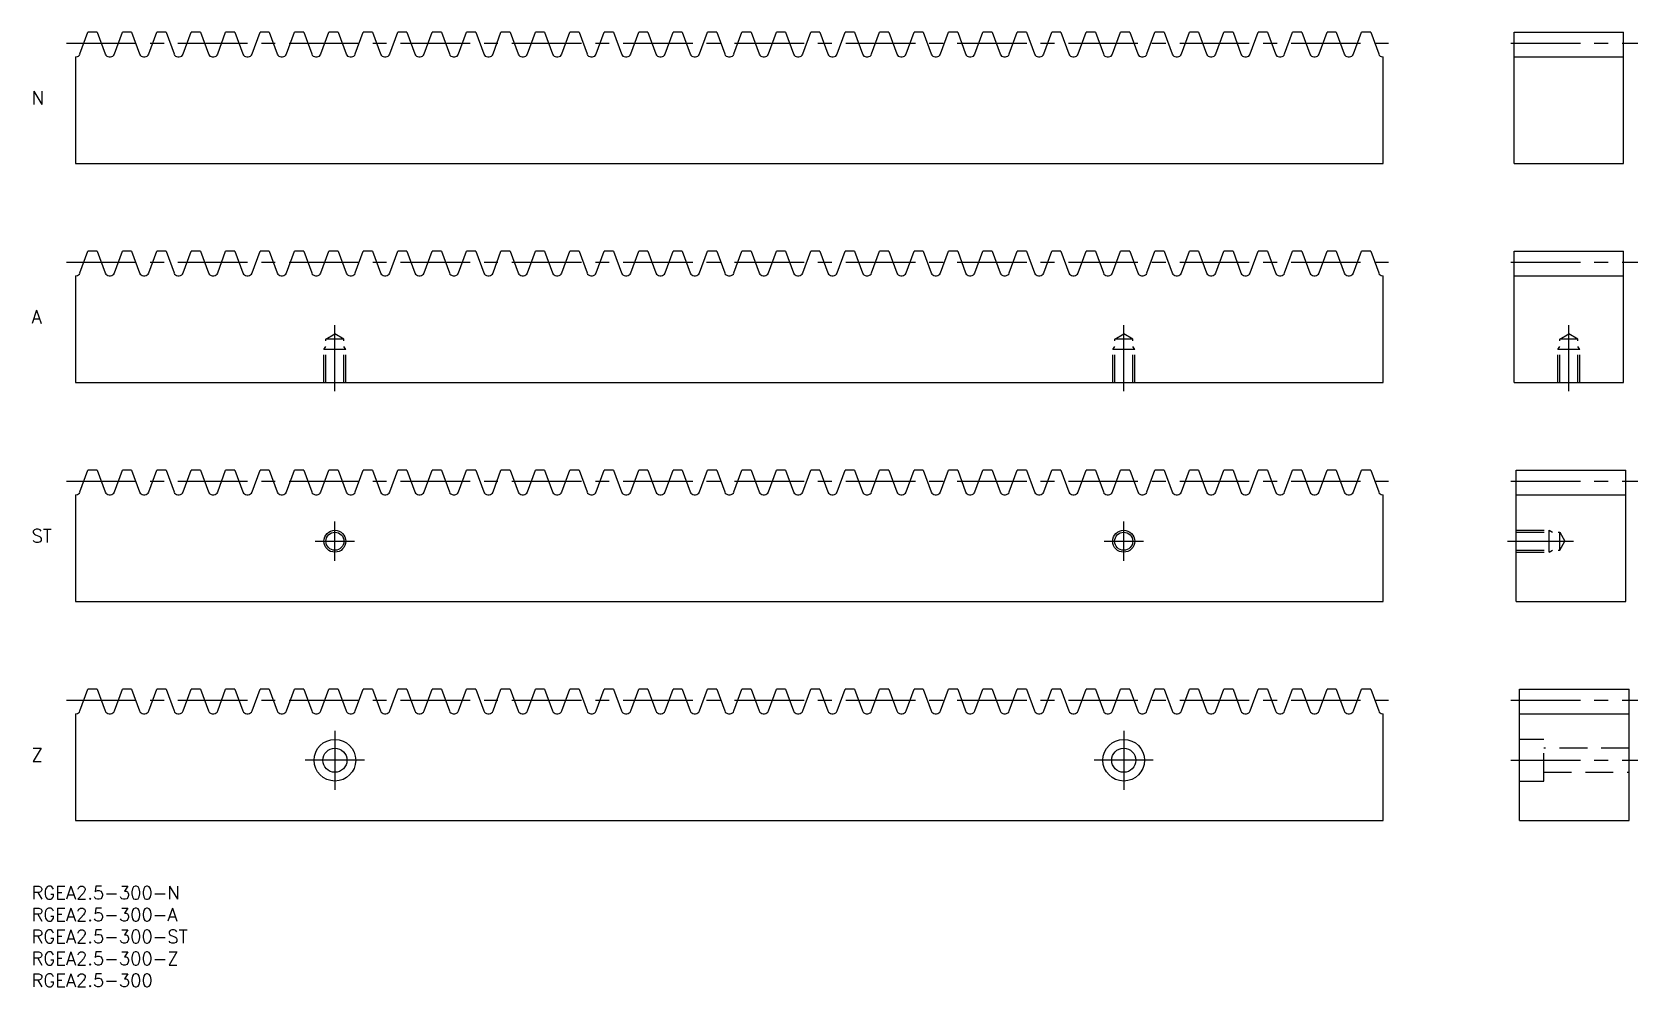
# Model space of a CAD drawing. Extents: x 0 to 367, y -23 to 195.
import ezdxf

# ---------------------------------------------------------------- set-up
doc = ezdxf.new("R2010")
doc.units = 0
doc.header["$LTSCALE"] = 0.5
doc.linetypes.add('CENTER', pattern=[50.8, 31.75, -6.35, 6.35, -6.35])
doc.linetypes.add('DASHED', pattern=[19.05, 12.7, -6.35])
for name, color, linetype in [('MSM_CENTER', 1, 'CENTER'), ('MSM_CONTINUOUS', 7, 'CONTINUOUS'), ('MSM_DASHED', 4, 'DASHED'), ('MSM_NARROW', 5, 'CONTINUOUS'), ('MSM_PART_NUMBER', 7, 'CONTINUOUS')]:
    doc.layers.add(name, color=color, linetype=linetype)
doc.styles.get("Standard").update_dxf_attribs({"font": 'txt.shx', "height": 3, "bigfont": 'bigfont.shx'})

msp = doc.modelspace()

# ---------------------------------------------------------------- linework, layer by layer
at = {"layer": 'MSM_CENTER'}
for p, q in [((8, 192.5), (310.45, 192.5)), ((337.55, 192.5), (366.55, 192.5)), ((8, 142.5), (310.45, 142.5)), ((337.55, 142.5), (366.55, 142.5)), ((69.22, 113), (69.22, 128.09)), ((249.22, 113), (249.22, 128.09)), ((350.8, 113), (350.8, 128.09)), ((8, 92.5), (310.45, 92.5)), ((337.55, 92.5), (366.55, 92.5)), ((69.22, 74.25), (69.22, 83.25)), ((249.22, 74.25), (249.22, 83.25)), ((64.72, 78.75), (73.72, 78.75)), ((244.72, 78.75), (253.72, 78.75)), ((336.8, 78.75), (351.89, 78.75)), ((8, 42.5), (310.45, 42.5)), ((337.55, 42.5), (366.55, 42.5)), ((69.22, 35.5), (69.22, 22)), ((249.22, 35.5), (249.22, 22)), ((75.97, 28.75), (62.47, 28.75)), ((255.97, 28.75), (242.47, 28.75)), ((337.55, 28.75), (366.55, 28.75))]:
    msp.add_line(p, q, dxfattribs=at)
at = {"layer": 'MSM_CONTINUOUS'}
for p, q in [((11.05, 190), (12.87, 195)), ((14.98, 195), (12.87, 195)), ((14.98, 195), (16.8, 190)), ((18.91, 190), (20.73, 195)), ((22.83, 195), (20.73, 195)), ((22.83, 195), (24.65, 190)), ((26.76, 190), (28.58, 195)), ((30.69, 195), (28.58, 195)), ((30.69, 195), (32.51, 190)), ((34.61, 190), (36.43, 195)), ((38.54, 195), (36.43, 195)), ((38.54, 195), (40.36, 190)), ((42.47, 190), (44.29, 195)), ((46.4, 195), (44.29, 195)), ((46.4, 195), (48.22, 190)), ((50.32, 190), (52.14, 195)), ((54.25, 195), (52.14, 195)), ((54.25, 195), (56.07, 190)), ((58.18, 190), (60, 195)), ((62.1, 195), (60, 195)), ((62.1, 195), (63.92, 190)), ((66.03, 190), (67.85, 195)), ((69.96, 195), (67.85, 195)), ((69.96, 195), (71.78, 190)), ((73.88, 190), (75.7, 195)), ((77.81, 195), (75.7, 195)), ((77.81, 195), (79.63, 190)), ((81.74, 190), (83.56, 195)), ((85.67, 195), (83.56, 195)), ((85.67, 195), (87.49, 190)), ((89.59, 190), (91.41, 195)), ((93.52, 195), (91.41, 195)), ((93.52, 195), (95.34, 190)), ((97.45, 190), (99.27, 195)), ((101.37, 195), (99.27, 195)), ((101.37, 195), (103.19, 190)), ((105.3, 190), (107.12, 195)), ((109.23, 195), (107.12, 195)), ((109.23, 195), (111.05, 190)), ((113.15, 190), (114.97, 195)), ((117.08, 195), (114.97, 195)), ((117.08, 195), (118.9, 190)), ((121.01, 190), (122.83, 195)), ((124.94, 195), (122.83, 195)), ((124.94, 195), (126.76, 190)), ((128.86, 190), (130.68, 195)), ((132.79, 195), (130.68, 195)), ((132.79, 195), (134.61, 190)), ((136.72, 190), (138.54, 195)), ((140.64, 195), (138.54, 195)), ((140.64, 195), (142.46, 190)), ((144.57, 190), (146.39, 195)), ((148.5, 195), (146.39, 195)), ((148.5, 195), (150.32, 190)), ((152.42, 190), (154.24, 195)), ((156.35, 195), (154.24, 195)), ((156.35, 195), (158.17, 190)), ((160.28, 190), (162.1, 195)), ((164.21, 195), (162.1, 195)), ((164.21, 195), (166.03, 190)), ((168.13, 190), (169.95, 195)), ((172.06, 195), (169.95, 195)), ((172.06, 195), (173.88, 190)), ((175.99, 190), (177.81, 195)), ((179.91, 195), (177.81, 195)), ((179.91, 195), (181.73, 190)), ((183.84, 190), (185.66, 195)), ((187.77, 195), (185.66, 195)), ((187.77, 195), (189.59, 190)), ((191.69, 190), (193.51, 195)), ((195.62, 195), (193.51, 195)), ((195.62, 195), (197.44, 190)), ((199.55, 190), (201.37, 195)), ((203.48, 195), (201.37, 195)), ((203.48, 195), (205.3, 190)), ((207.4, 190), (209.22, 195)), ((211.33, 195), (209.22, 195)), ((211.33, 195), (213.15, 190)), ((215.26, 190), (217.08, 195)), ((219.18, 195), (217.08, 195)), ((219.18, 195), (221, 190)), ((223.11, 190), (224.93, 195)), ((227.04, 195), (224.93, 195)), ((227.04, 195), (228.86, 190)), ((230.96, 190), (232.78, 195)), ((234.89, 195), (232.78, 195)), ((234.89, 195), (236.71, 190)), ((238.82, 190), (240.64, 195)), ((242.75, 195), (240.64, 195)), ((242.75, 195), (244.57, 190)), ((246.67, 190), (248.49, 195)), ((250.6, 195), (248.49, 195)), ((250.6, 195), (252.42, 190)), ((254.53, 190), (256.35, 195)), ((258.45, 195), (256.35, 195)), ((258.45, 195), (260.27, 190)), ((262.38, 190), (264.2, 195)), ((266.31, 195), (264.2, 195)), ((266.31, 195), (268.13, 190)), ((270.23, 190), (272.05, 195)), ((274.16, 195), (272.05, 195)), ((274.16, 195), (275.98, 190)), ((278.09, 190), (279.91, 195)), ((282.02, 195), (279.91, 195)), ((282.02, 195), (283.84, 190)), ((285.94, 190), (287.76, 195)), ((289.87, 195), (287.76, 195)), ((289.87, 195), (291.69, 190)), ((293.8, 190), (295.62, 195)), ((297.72, 195), (295.62, 195)), ((297.72, 195), (299.54, 190)), ((301.65, 190), (303.47, 195)), ((305.58, 195), (303.47, 195)), ((305.58, 195), (307.4, 190)), ((338.3, 195), (363.3, 195)), ((338.3, 165), (338.3, 195)), ((363.3, 165), (363.3, 195)), ((10, 189.38), (10.16, 189.38)), ((10, 189.38), (10, 165)), ((17.69, 189.38), (18.01, 189.38)), ((25.55, 189.38), (25.87, 189.38)), ((33.4, 189.38), (33.72, 189.38)), ((41.25, 189.38), (41.58, 189.38)), ((49.11, 189.38), (49.43, 189.38)), ((56.96, 189.38), (57.28, 189.38)), ((64.82, 189.38), (65.14, 189.38)), ((72.67, 189.38), (72.99, 189.38)), ((80.52, 189.38), (80.85, 189.38)), ((88.38, 189.38), (88.7, 189.38)), ((96.23, 189.38), (96.55, 189.38)), ((104.09, 189.38), (104.41, 189.38)), ((111.94, 189.38), (112.26, 189.38)), ((119.79, 189.38), (120.12, 189.38)), ((127.65, 189.38), (127.97, 189.38)), ((135.5, 189.38), (135.82, 189.38)), ((143.36, 189.38), (143.68, 189.38)), ((151.21, 189.38), (151.53, 189.38)), ((159.06, 189.38), (159.39, 189.38)), ((166.92, 189.38), (167.24, 189.38)), ((174.77, 189.38), (175.09, 189.38)), ((182.63, 189.38), (182.95, 189.38)), ((190.48, 189.38), (190.8, 189.38)), ((198.33, 189.38), (198.66, 189.38)), ((206.19, 189.38), (206.51, 189.38)), ((214.04, 189.38), (214.36, 189.38)), ((221.9, 189.38), (222.22, 189.38)), ((229.75, 189.38), (230.07, 189.38)), ((237.6, 189.38), (237.93, 189.38)), ((245.46, 189.38), (245.78, 189.38)), ((253.31, 189.38), (253.63, 189.38)), ((261.17, 189.38), (261.49, 189.38)), ((269.02, 189.38), (269.34, 189.38)), ((276.87, 189.38), (277.2, 189.38)), ((284.73, 189.38), (285.05, 189.38)), ((292.58, 189.38), (292.9, 189.38)), ((300.44, 189.38), (300.76, 189.38)), ((308.29, 189.38), (308.45, 189.38)), ((308.45, 165), (308.45, 189.38)), ((338.3, 189.38), (363.3, 189.38)), ((10, 165), (308.45, 165)), ((338.3, 165), (363.3, 165)), ((11.05, 140), (12.87, 145)), ((14.98, 145), (12.87, 145)), ((14.98, 145), (16.8, 140)), ((18.91, 140), (20.73, 145)), ((22.83, 145), (20.73, 145)), ((22.83, 145), (24.65, 140)), ((26.76, 140), (28.58, 145)), ((30.69, 145), (28.58, 145)), ((30.69, 145), (32.51, 140)), ((34.61, 140), (36.43, 145)), ((38.54, 145), (36.43, 145)), ((38.54, 145), (40.36, 140)), ((42.47, 140), (44.29, 145)), ((46.4, 145), (44.29, 145)), ((46.4, 145), (48.22, 140)), ((50.32, 140), (52.14, 145)), ((54.25, 145), (52.14, 145)), ((54.25, 145), (56.07, 140)), ((58.18, 140), (60, 145)), ((62.1, 145), (60, 145)), ((62.1, 145), (63.92, 140)), ((66.03, 140), (67.85, 145)), ((69.96, 145), (67.85, 145)), ((69.96, 145), (71.78, 140)), ((73.88, 140), (75.7, 145)), ((77.81, 145), (75.7, 145)), ((77.81, 145), (79.63, 140)), ((81.74, 140), (83.56, 145)), ((85.67, 145), (83.56, 145)), ((85.67, 145), (87.49, 140)), ((89.59, 140), (91.41, 145)), ((93.52, 145), (91.41, 145)), ((93.52, 145), (95.34, 140)), ((97.45, 140), (99.27, 145)), ((101.37, 145), (99.27, 145)), ((101.37, 145), (103.19, 140)), ((105.3, 140), (107.12, 145)), ((109.23, 145), (107.12, 145)), ((109.23, 145), (111.05, 140)), ((113.15, 140), (114.97, 145)), ((117.08, 145), (114.97, 145)), ((117.08, 145), (118.9, 140)), ((121.01, 140), (122.83, 145)), ((124.94, 145), (122.83, 145)), ((124.94, 145), (126.76, 140)), ((128.86, 140), (130.68, 145)), ((132.79, 145), (130.68, 145)), ((132.79, 145), (134.61, 140)), ((136.72, 140), (138.54, 145)), ((140.64, 145), (138.54, 145)), ((140.64, 145), (142.46, 140)), ((144.57, 140), (146.39, 145)), ((148.5, 145), (146.39, 145)), ((148.5, 145), (150.32, 140)), ((152.42, 140), (154.24, 145)), ((156.35, 145), (154.24, 145)), ((156.35, 145), (158.17, 140)), ((160.28, 140), (162.1, 145)), ((164.21, 145), (162.1, 145)), ((164.21, 145), (166.03, 140)), ((168.13, 140), (169.95, 145)), ((172.06, 145), (169.95, 145)), ((172.06, 145), (173.88, 140)), ((175.99, 140), (177.81, 145)), ((179.91, 145), (177.81, 145)), ((179.91, 145), (181.73, 140)), ((183.84, 140), (185.66, 145)), ((187.77, 145), (185.66, 145)), ((187.77, 145), (189.59, 140)), ((191.69, 140), (193.51, 145)), ((195.62, 145), (193.51, 145)), ((195.62, 145), (197.44, 140)), ((199.55, 140), (201.37, 145)), ((203.48, 145), (201.37, 145)), ((203.48, 145), (205.3, 140)), ((207.4, 140), (209.22, 145)), ((211.33, 145), (209.22, 145)), ((211.33, 145), (213.15, 140)), ((215.26, 140), (217.08, 145)), ((219.18, 145), (217.08, 145)), ((219.18, 145), (221, 140)), ((223.11, 140), (224.93, 145)), ((227.04, 145), (224.93, 145)), ((227.04, 145), (228.86, 140)), ((230.96, 140), (232.78, 145)), ((234.89, 145), (232.78, 145)), ((234.89, 145), (236.71, 140)), ((238.82, 140), (240.64, 145)), ((242.75, 145), (240.64, 145)), ((242.75, 145), (244.57, 140)), ((246.67, 140), (248.49, 145)), ((250.6, 145), (248.49, 145)), ((250.6, 145), (252.42, 140)), ((254.53, 140), (256.35, 145)), ((258.45, 145), (256.35, 145)), ((258.45, 145), (260.27, 140)), ((262.38, 140), (264.2, 145)), ((266.31, 145), (264.2, 145)), ((266.31, 145), (268.13, 140)), ((270.23, 140), (272.05, 145)), ((274.16, 145), (272.05, 145)), ((274.16, 145), (275.98, 140)), ((278.09, 140), (279.91, 145)), ((282.02, 145), (279.91, 145)), ((282.02, 145), (283.84, 140)), ((285.94, 140), (287.76, 145)), ((289.87, 145), (287.76, 145)), ((289.87, 145), (291.69, 140)), ((293.8, 140), (295.62, 145)), ((297.72, 145), (295.62, 145)), ((297.72, 145), (299.54, 140)), ((301.65, 140), (303.47, 145)), ((305.58, 145), (303.47, 145)), ((305.58, 145), (307.4, 140)), ((338.3, 145), (363.3, 145)), ((338.3, 115), (338.3, 145)), ((363.3, 115), (363.3, 145)), ((10, 139.38), (10.16, 139.38)), ((10, 139.38), (10, 115)), ((17.69, 139.38), (18.01, 139.38)), ((25.55, 139.38), (25.87, 139.38)), ((33.4, 139.38), (33.72, 139.38)), ((41.25, 139.38), (41.58, 139.38)), ((49.11, 139.38), (49.43, 139.38)), ((56.96, 139.38), (57.28, 139.38)), ((64.82, 139.38), (65.14, 139.38)), ((72.67, 139.38), (72.99, 139.38)), ((80.52, 139.38), (80.85, 139.38)), ((88.38, 139.38), (88.7, 139.38)), ((96.23, 139.38), (96.55, 139.38)), ((104.09, 139.38), (104.41, 139.38)), ((111.94, 139.38), (112.26, 139.38)), ((119.79, 139.38), (120.12, 139.38)), ((127.65, 139.38), (127.97, 139.38)), ((135.5, 139.38), (135.82, 139.38)), ((143.36, 139.38), (143.68, 139.38)), ((151.21, 139.38), (151.53, 139.38)), ((159.06, 139.38), (159.39, 139.38)), ((166.92, 139.38), (167.24, 139.38)), ((174.77, 139.38), (175.09, 139.38)), ((182.63, 139.38), (182.95, 139.38)), ((190.48, 139.38), (190.8, 139.38)), ((198.33, 139.38), (198.66, 139.38)), ((206.19, 139.38), (206.51, 139.38)), ((214.04, 139.38), (214.36, 139.38)), ((221.9, 139.38), (222.22, 139.38)), ((229.75, 139.38), (230.07, 139.38)), ((237.6, 139.38), (237.93, 139.38)), ((245.46, 139.38), (245.78, 139.38)), ((253.31, 139.38), (253.63, 139.38)), ((261.17, 139.38), (261.49, 139.38)), ((269.02, 139.38), (269.34, 139.38)), ((276.87, 139.38), (277.2, 139.38)), ((284.73, 139.38), (285.05, 139.38)), ((292.58, 139.38), (292.9, 139.38)), ((300.44, 139.38), (300.76, 139.38)), ((308.29, 139.38), (308.45, 139.38)), ((308.45, 115), (308.45, 139.38)), ((338.3, 139.38), (363.3, 139.38)), ((10, 115), (308.45, 115)), ((338.3, 115), (363.3, 115)), ((11.05, 90), (12.87, 95)), ((14.98, 95), (12.87, 95)), ((14.98, 95), (16.8, 90)), ((18.91, 90), (20.73, 95)), ((22.83, 95), (20.73, 95)), ((22.83, 95), (24.65, 90)), ((26.76, 90), (28.58, 95)), ((30.69, 95), (28.58, 95)), ((30.69, 95), (32.51, 90)), ((34.61, 90), (36.43, 95)), ((38.54, 95), (36.43, 95)), ((38.54, 95), (40.36, 90)), ((42.47, 90), (44.29, 95)), ((46.4, 95), (44.29, 95)), ((46.4, 95), (48.22, 90)), ((50.32, 90), (52.14, 95)), ((54.25, 95), (52.14, 95)), ((54.25, 95), (56.07, 90)), ((58.18, 90), (60, 95)), ((62.1, 95), (60, 95)), ((62.1, 95), (63.92, 90)), ((66.03, 90), (67.85, 95)), ((69.96, 95), (67.85, 95)), ((69.96, 95), (71.78, 90)), ((73.88, 90), (75.7, 95)), ((77.81, 95), (75.7, 95)), ((77.81, 95), (79.63, 90)), ((81.74, 90), (83.56, 95)), ((85.67, 95), (83.56, 95)), ((85.67, 95), (87.49, 90)), ((89.59, 90), (91.41, 95)), ((93.52, 95), (91.41, 95)), ((93.52, 95), (95.34, 90)), ((97.45, 90), (99.27, 95)), ((101.37, 95), (99.27, 95)), ((101.37, 95), (103.19, 90)), ((105.3, 90), (107.12, 95)), ((109.23, 95), (107.12, 95)), ((109.23, 95), (111.05, 90)), ((113.15, 90), (114.97, 95)), ((117.08, 95), (114.97, 95)), ((117.08, 95), (118.9, 90)), ((121.01, 90), (122.83, 95)), ((124.94, 95), (122.83, 95)), ((124.94, 95), (126.76, 90)), ((128.86, 90), (130.68, 95)), ((132.79, 95), (130.68, 95)), ((132.79, 95), (134.61, 90)), ((136.72, 90), (138.54, 95)), ((140.64, 95), (138.54, 95)), ((140.64, 95), (142.46, 90)), ((144.57, 90), (146.39, 95)), ((148.5, 95), (146.39, 95)), ((148.5, 95), (150.32, 90)), ((152.42, 90), (154.24, 95)), ((156.35, 95), (154.24, 95)), ((156.35, 95), (158.17, 90)), ((160.28, 90), (162.1, 95)), ((164.21, 95), (162.1, 95)), ((164.21, 95), (166.03, 90)), ((168.13, 90), (169.95, 95)), ((172.06, 95), (169.95, 95)), ((172.06, 95), (173.88, 90)), ((175.99, 90), (177.81, 95)), ((179.91, 95), (177.81, 95)), ((179.91, 95), (181.73, 90)), ((183.84, 90), (185.66, 95)), ((187.77, 95), (185.66, 95)), ((187.77, 95), (189.59, 90)), ((191.69, 90), (193.51, 95)), ((195.62, 95), (193.51, 95)), ((195.62, 95), (197.44, 90)), ((199.55, 90), (201.37, 95)), ((203.48, 95), (201.37, 95)), ((203.48, 95), (205.3, 90)), ((207.4, 90), (209.22, 95)), ((211.33, 95), (209.22, 95)), ((211.33, 95), (213.15, 90)), ((215.26, 90), (217.08, 95)), ((219.18, 95), (217.08, 95)), ((219.18, 95), (221, 90)), ((223.11, 90), (224.93, 95)), ((227.04, 95), (224.93, 95)), ((227.04, 95), (228.86, 90)), ((230.96, 90), (232.78, 95)), ((234.89, 95), (232.78, 95)), ((234.89, 95), (236.71, 90)), ((238.82, 90), (240.64, 95)), ((242.75, 95), (240.64, 95)), ((242.75, 95), (244.57, 90)), ((246.67, 90), (248.49, 95)), ((250.6, 95), (248.49, 95)), ((250.6, 95), (252.42, 90)), ((254.53, 90), (256.35, 95)), ((258.45, 95), (256.35, 95)), ((258.45, 95), (260.27, 90)), ((262.38, 90), (264.2, 95)), ((266.31, 95), (264.2, 95)), ((266.31, 95), (268.13, 90)), ((270.23, 90), (272.05, 95)), ((274.16, 95), (272.05, 95)), ((274.16, 95), (275.98, 90)), ((278.09, 90), (279.91, 95)), ((282.02, 95), (279.91, 95)), ((282.02, 95), (283.84, 90)), ((285.94, 90), (287.76, 95)), ((289.87, 95), (287.76, 95)), ((289.87, 95), (291.69, 90)), ((293.8, 90), (295.62, 95)), ((297.72, 95), (295.62, 95)), ((297.72, 95), (299.54, 90)), ((301.65, 90), (303.47, 95)), ((305.58, 95), (303.47, 95)), ((305.58, 95), (307.4, 90)), ((338.8, 95), (363.8, 95)), ((338.8, 65), (338.8, 95)), ((363.8, 65), (363.8, 95)), ((10, 89.38), (10.16, 89.38)), ((10, 89.38), (10, 65)), ((17.69, 89.38), (18.01, 89.38)), ((25.55, 89.38), (25.87, 89.38)), ((33.4, 89.38), (33.72, 89.38)), ((41.25, 89.38), (41.58, 89.38)), ((49.11, 89.38), (49.43, 89.38)), ((56.96, 89.38), (57.28, 89.38)), ((64.82, 89.38), (65.14, 89.38)), ((72.67, 89.38), (72.99, 89.38)), ((80.52, 89.38), (80.85, 89.38)), ((88.38, 89.38), (88.7, 89.38)), ((96.23, 89.38), (96.55, 89.38)), ((104.09, 89.38), (104.41, 89.38)), ((111.94, 89.38), (112.26, 89.38)), ((119.79, 89.38), (120.12, 89.38)), ((127.65, 89.38), (127.97, 89.38)), ((135.5, 89.38), (135.82, 89.38)), ((143.36, 89.38), (143.68, 89.38)), ((151.21, 89.38), (151.53, 89.38)), ((159.06, 89.38), (159.39, 89.38)), ((166.92, 89.38), (167.24, 89.38)), ((174.77, 89.38), (175.09, 89.38)), ((182.63, 89.38), (182.95, 89.38)), ((190.48, 89.38), (190.8, 89.38)), ((198.33, 89.38), (198.66, 89.38)), ((206.19, 89.38), (206.51, 89.38)), ((214.04, 89.38), (214.36, 89.38)), ((221.9, 89.38), (222.22, 89.38)), ((229.75, 89.38), (230.07, 89.38)), ((237.6, 89.38), (237.93, 89.38)), ((245.46, 89.38), (245.78, 89.38)), ((253.31, 89.38), (253.63, 89.38)), ((261.17, 89.38), (261.49, 89.38)), ((269.02, 89.38), (269.34, 89.38)), ((276.87, 89.38), (277.2, 89.38)), ((284.73, 89.38), (285.05, 89.38)), ((292.58, 89.38), (292.9, 89.38)), ((300.44, 89.38), (300.76, 89.38)), ((308.29, 89.38), (308.45, 89.38)), ((308.45, 65), (308.45, 89.38)), ((338.8, 89.38), (363.8, 89.38)), ((10, 65), (308.45, 65)), ((338.8, 65), (363.8, 65)), ((11.05, 40), (12.87, 45)), ((14.98, 45), (12.87, 45)), ((14.98, 45), (16.8, 40)), ((18.91, 40), (20.73, 45)), ((22.83, 45), (20.73, 45)), ((22.83, 45), (24.65, 40)), ((26.76, 40), (28.58, 45)), ((30.69, 45), (28.58, 45)), ((30.69, 45), (32.51, 40)), ((34.61, 40), (36.43, 45)), ((38.54, 45), (36.43, 45)), ((38.54, 45), (40.36, 40)), ((42.47, 40), (44.29, 45)), ((46.4, 45), (44.29, 45)), ((46.4, 45), (48.22, 40)), ((50.32, 40), (52.14, 45)), ((54.25, 45), (52.14, 45)), ((54.25, 45), (56.07, 40)), ((58.18, 40), (60, 45)), ((62.1, 45), (60, 45)), ((62.1, 45), (63.92, 40)), ((66.03, 40), (67.85, 45)), ((69.96, 45), (67.85, 45)), ((69.96, 45), (71.78, 40)), ((73.88, 40), (75.7, 45)), ((77.81, 45), (75.7, 45)), ((77.81, 45), (79.63, 40)), ((81.74, 40), (83.56, 45)), ((85.67, 45), (83.56, 45)), ((85.67, 45), (87.49, 40)), ((89.59, 40), (91.41, 45)), ((93.52, 45), (91.41, 45)), ((93.52, 45), (95.34, 40)), ((97.45, 40), (99.27, 45)), ((101.37, 45), (99.27, 45)), ((101.37, 45), (103.19, 40)), ((105.3, 40), (107.12, 45)), ((109.23, 45), (107.12, 45)), ((109.23, 45), (111.05, 40)), ((113.15, 40), (114.97, 45)), ((117.08, 45), (114.97, 45)), ((117.08, 45), (118.9, 40)), ((121.01, 40), (122.83, 45)), ((124.94, 45), (122.83, 45)), ((124.94, 45), (126.76, 40)), ((128.86, 40), (130.68, 45)), ((132.79, 45), (130.68, 45)), ((132.79, 45), (134.61, 40)), ((136.72, 40), (138.54, 45)), ((140.64, 45), (138.54, 45)), ((140.64, 45), (142.46, 40)), ((144.57, 40), (146.39, 45)), ((148.5, 45), (146.39, 45)), ((148.5, 45), (150.32, 40)), ((152.42, 40), (154.24, 45)), ((156.35, 45), (154.24, 45)), ((156.35, 45), (158.17, 40)), ((160.28, 40), (162.1, 45)), ((164.21, 45), (162.1, 45)), ((164.21, 45), (166.03, 40)), ((168.13, 40), (169.95, 45)), ((172.06, 45), (169.95, 45)), ((172.06, 45), (173.88, 40)), ((175.99, 40), (177.81, 45)), ((179.91, 45), (177.81, 45)), ((179.91, 45), (181.73, 40)), ((183.84, 40), (185.66, 45)), ((187.77, 45), (185.66, 45)), ((187.77, 45), (189.59, 40)), ((191.69, 40), (193.51, 45)), ((195.62, 45), (193.51, 45)), ((195.62, 45), (197.44, 40)), ((199.55, 40), (201.37, 45)), ((203.48, 45), (201.37, 45)), ((203.48, 45), (205.3, 40)), ((207.4, 40), (209.22, 45)), ((211.33, 45), (209.22, 45)), ((211.33, 45), (213.15, 40)), ((215.26, 40), (217.08, 45)), ((219.18, 45), (217.08, 45)), ((219.18, 45), (221, 40)), ((223.11, 40), (224.93, 45)), ((227.04, 45), (224.93, 45)), ((227.04, 45), (228.86, 40)), ((230.96, 40), (232.78, 45)), ((234.89, 45), (232.78, 45)), ((234.89, 45), (236.71, 40)), ((238.82, 40), (240.64, 45)), ((242.75, 45), (240.64, 45)), ((242.75, 45), (244.57, 40)), ((246.67, 40), (248.49, 45)), ((250.6, 45), (248.49, 45)), ((250.6, 45), (252.42, 40)), ((254.53, 40), (256.35, 45)), ((258.45, 45), (256.35, 45)), ((258.45, 45), (260.27, 40)), ((262.38, 40), (264.2, 45)), ((266.31, 45), (264.2, 45)), ((266.31, 45), (268.13, 40)), ((270.23, 40), (272.05, 45)), ((274.16, 45), (272.05, 45)), ((274.16, 45), (275.98, 40)), ((278.09, 40), (279.91, 45)), ((282.02, 45), (279.91, 45)), ((282.02, 45), (283.84, 40)), ((285.94, 40), (287.76, 45)), ((289.87, 45), (287.76, 45)), ((289.87, 45), (291.69, 40)), ((293.8, 40), (295.62, 45)), ((297.72, 45), (295.62, 45)), ((297.72, 45), (299.54, 40)), ((301.65, 40), (303.47, 45)), ((305.58, 45), (303.47, 45)), ((305.58, 45), (307.4, 40)), ((339.55, 45), (364.55, 45)), ((339.55, 15), (339.55, 45)), ((364.55, 15), (364.55, 45)), ((10, 39.38), (10.16, 39.38)), ((10, 39.38), (10, 15)), ((17.69, 39.38), (18.01, 39.38)), ((25.55, 39.38), (25.87, 39.38)), ((33.4, 39.38), (33.72, 39.38)), ((41.25, 39.38), (41.58, 39.38)), ((49.11, 39.38), (49.43, 39.38)), ((56.96, 39.38), (57.28, 39.38)), ((64.82, 39.38), (65.14, 39.38)), ((72.67, 39.38), (72.99, 39.38)), ((80.52, 39.38), (80.85, 39.38)), ((88.38, 39.38), (88.7, 39.38)), ((96.23, 39.38), (96.55, 39.38)), ((104.09, 39.38), (104.41, 39.38)), ((111.94, 39.38), (112.26, 39.38)), ((119.79, 39.38), (120.12, 39.38)), ((127.65, 39.38), (127.97, 39.38)), ((135.5, 39.38), (135.82, 39.38)), ((143.36, 39.38), (143.68, 39.38)), ((151.21, 39.38), (151.53, 39.38)), ((159.06, 39.38), (159.39, 39.38)), ((166.92, 39.38), (167.24, 39.38)), ((174.77, 39.38), (175.09, 39.38)), ((182.63, 39.38), (182.95, 39.38)), ((190.48, 39.38), (190.8, 39.38)), ((198.33, 39.38), (198.66, 39.38)), ((206.19, 39.38), (206.51, 39.38)), ((214.04, 39.38), (214.36, 39.38)), ((221.9, 39.38), (222.22, 39.38)), ((229.75, 39.38), (230.07, 39.38)), ((237.6, 39.38), (237.93, 39.38)), ((245.46, 39.38), (245.78, 39.38)), ((253.31, 39.38), (253.63, 39.38)), ((261.17, 39.38), (261.49, 39.38)), ((269.02, 39.38), (269.34, 39.38)), ((276.87, 39.38), (277.2, 39.38)), ((284.73, 39.38), (285.05, 39.38)), ((292.58, 39.38), (292.9, 39.38)), ((300.44, 39.38), (300.76, 39.38)), ((308.29, 39.38), (308.45, 39.38)), ((308.45, 15), (308.45, 39.38)), ((339.55, 39.38), (364.55, 39.38)), ((10, 15), (308.45, 15)), ((339.55, 15), (364.55, 15))]:
    msp.add_line(p, q, dxfattribs=at)
for centre, radius in [((69.22, 78.75), 2.07), ((249.22, 78.75), 2.07), ((69.22, 28.75), 4.75), ((249.22, 28.75), 4.75), ((69.22, 28.75), 2.75), ((249.22, 28.75), 2.75)]:
    msp.add_circle(centre, radius, dxfattribs=at)
for centre, start, end in [((10.16, 190.32), 270, 340), ((17.69, 190.32), 200, 270), ((18.01, 190.32), 270, 340), ((25.55, 190.32), 200, 270), ((25.87, 190.32), 270, 340), ((33.4, 190.32), 200, 270), ((33.72, 190.32), 270, 340), ((41.25, 190.32), 200, 270), ((41.58, 190.32), 270, 340), ((49.11, 190.32), 200, 270), ((49.43, 190.32), 270, 340), ((56.96, 190.32), 200, 270), ((57.28, 190.32), 270, 340), ((64.82, 190.32), 200, 270), ((65.14, 190.32), 270, 340), ((72.67, 190.32), 200, 270), ((72.99, 190.32), 270, 340), ((80.52, 190.32), 200, 270), ((80.85, 190.32), 270, 340), ((88.38, 190.32), 200, 270), ((88.7, 190.32), 270, 340), ((96.23, 190.32), 200, 270), ((96.55, 190.32), 270, 340), ((104.09, 190.32), 200, 270), ((104.41, 190.32), 270, 340), ((111.94, 190.32), 200, 270), ((112.26, 190.32), 270, 340), ((119.79, 190.32), 200, 270), ((120.12, 190.32), 270, 340), ((127.65, 190.32), 200, 270), ((127.97, 190.32), 270, 340), ((135.5, 190.32), 200, 270), ((135.82, 190.32), 270, 340), ((143.36, 190.32), 200, 270), ((143.68, 190.32), 270, 340), ((151.21, 190.32), 200, 270), ((151.53, 190.32), 270, 340), ((159.06, 190.32), 200, 270), ((159.39, 190.32), 270, 340), ((166.92, 190.32), 200, 270), ((167.24, 190.32), 270, 340), ((174.77, 190.32), 200, 270), ((175.09, 190.32), 270, 340), ((182.63, 190.32), 200, 270), ((182.95, 190.32), 270, 340), ((190.48, 190.32), 200, 270), ((190.8, 190.32), 270, 340), ((198.33, 190.32), 200, 270), ((198.66, 190.32), 270, 340), ((206.19, 190.32), 200, 270), ((206.51, 190.32), 270, 340), ((214.04, 190.32), 200, 270), ((214.36, 190.32), 270, 340), ((221.9, 190.32), 200, 270), ((222.22, 190.32), 270, 340), ((229.75, 190.32), 200, 270), ((230.07, 190.32), 270, 340), ((237.6, 190.32), 200, 270), ((237.93, 190.32), 270, 340), ((245.46, 190.32), 200, 270), ((245.78, 190.32), 270, 340), ((253.31, 190.32), 200, 270), ((253.63, 190.32), 270, 340), ((261.17, 190.32), 200, 270), ((261.49, 190.32), 270, 340), ((269.02, 190.32), 200, 270), ((269.34, 190.32), 270, 340), ((276.87, 190.32), 200, 270), ((277.2, 190.32), 270, 340), ((284.73, 190.32), 200, 270), ((285.05, 190.32), 270, 340), ((292.58, 190.32), 200, 270), ((292.9, 190.32), 270, 340), ((300.44, 190.32), 200, 270), ((300.76, 190.32), 270, 340), ((308.29, 190.32), 200, 270), ((10.16, 140.32), 270, 340), ((17.69, 140.32), 200, 270), ((18.01, 140.32), 270, 340), ((25.55, 140.32), 200, 270), ((25.87, 140.32), 270, 340), ((33.4, 140.32), 200, 270), ((33.72, 140.32), 270, 340), ((41.25, 140.32), 200, 270), ((41.58, 140.32), 270, 340), ((49.11, 140.32), 200, 270), ((49.43, 140.32), 270, 340), ((56.96, 140.32), 200, 270), ((57.28, 140.32), 270, 340), ((64.82, 140.32), 200, 270), ((65.14, 140.32), 270, 340), ((72.67, 140.32), 200, 270), ((72.99, 140.32), 270, 340), ((80.52, 140.32), 200, 270), ((80.85, 140.32), 270, 340), ((88.38, 140.32), 200, 270), ((88.7, 140.32), 270, 340), ((96.23, 140.32), 200, 270), ((96.55, 140.32), 270, 340), ((104.09, 140.32), 200, 270), ((104.41, 140.32), 270, 340), ((111.94, 140.32), 200, 270), ((112.26, 140.32), 270, 340), ((119.79, 140.32), 200, 270), ((120.12, 140.32), 270, 340), ((127.65, 140.32), 200, 270), ((127.97, 140.32), 270, 340), ((135.5, 140.32), 200, 270), ((135.82, 140.32), 270, 340), ((143.36, 140.32), 200, 270), ((143.68, 140.32), 270, 340), ((151.21, 140.32), 200, 270), ((151.53, 140.32), 270, 340), ((159.06, 140.32), 200, 270), ((159.39, 140.32), 270, 340), ((166.92, 140.32), 200, 270), ((167.24, 140.32), 270, 340), ((174.77, 140.32), 200, 270), ((175.09, 140.32), 270, 340), ((182.63, 140.32), 200, 270), ((182.95, 140.32), 270, 340), ((190.48, 140.32), 200, 270), ((190.8, 140.32), 270, 340), ((198.33, 140.32), 200, 270), ((198.66, 140.32), 270, 340), ((206.19, 140.32), 200, 270), ((206.51, 140.32), 270, 340), ((214.04, 140.32), 200, 270), ((214.36, 140.32), 270, 340), ((221.9, 140.32), 200, 270), ((222.22, 140.32), 270, 340), ((229.75, 140.32), 200, 270), ((230.07, 140.32), 270, 340), ((237.6, 140.32), 200, 270), ((237.93, 140.32), 270, 340), ((245.46, 140.32), 200, 270), ((245.78, 140.32), 270, 340), ((253.31, 140.32), 200, 270), ((253.63, 140.32), 270, 340), ((261.17, 140.32), 200, 270), ((261.49, 140.32), 270, 340), ((269.02, 140.32), 200, 270), ((269.34, 140.32), 270, 340), ((276.87, 140.32), 200, 270), ((277.2, 140.32), 270, 340), ((284.73, 140.32), 200, 270), ((285.05, 140.32), 270, 340), ((292.58, 140.32), 200, 270), ((292.9, 140.32), 270, 340), ((300.44, 140.32), 200, 270), ((300.76, 140.32), 270, 340), ((308.29, 140.32), 200, 270), ((10.16, 90.32), 270, 340), ((17.69, 90.32), 200, 270), ((18.01, 90.32), 270, 340), ((25.55, 90.32), 200, 270), ((25.87, 90.32), 270, 340), ((33.4, 90.32), 200, 270), ((33.72, 90.32), 270, 340), ((41.25, 90.32), 200, 270), ((41.58, 90.32), 270, 340), ((49.11, 90.32), 200, 270), ((49.43, 90.32), 270, 340), ((56.96, 90.32), 200, 270), ((57.28, 90.32), 270, 340), ((64.82, 90.32), 200, 270), ((65.14, 90.32), 270, 340), ((72.67, 90.32), 200, 270), ((72.99, 90.32), 270, 340), ((80.52, 90.32), 200, 270), ((80.85, 90.32), 270, 340), ((88.38, 90.32), 200, 270), ((88.7, 90.32), 270, 340), ((96.23, 90.32), 200, 270), ((96.55, 90.32), 270, 340), ((104.09, 90.32), 200, 270), ((104.41, 90.32), 270, 340), ((111.94, 90.32), 200, 270), ((112.26, 90.32), 270, 340), ((119.79, 90.32), 200, 270), ((120.12, 90.32), 270, 340), ((127.65, 90.32), 200, 270), ((127.97, 90.32), 270, 340), ((135.5, 90.32), 200, 270), ((135.82, 90.32), 270, 340), ((143.36, 90.32), 200, 270), ((143.68, 90.32), 270, 340), ((151.21, 90.32), 200, 270), ((151.53, 90.32), 270, 340), ((159.06, 90.32), 200, 270), ((159.39, 90.32), 270, 340), ((166.92, 90.32), 200, 270), ((167.24, 90.32), 270, 340), ((174.77, 90.32), 200, 270), ((175.09, 90.32), 270, 340), ((182.63, 90.32), 200, 270), ((182.95, 90.32), 270, 340), ((190.48, 90.32), 200, 270), ((190.8, 90.32), 270, 340), ((198.33, 90.32), 200, 270), ((198.66, 90.32), 270, 340), ((206.19, 90.32), 200, 270), ((206.51, 90.32), 270, 340), ((214.04, 90.32), 200, 270), ((214.36, 90.32), 270, 340), ((221.9, 90.32), 200, 270), ((222.22, 90.32), 270, 340), ((229.75, 90.32), 200, 270), ((230.07, 90.32), 270, 340), ((237.6, 90.32), 200, 270), ((237.93, 90.32), 270, 340), ((245.46, 90.32), 200, 270), ((245.78, 90.32), 270, 340), ((253.31, 90.32), 200, 270), ((253.63, 90.32), 270, 340), ((261.17, 90.32), 200, 270), ((261.49, 90.32), 270, 340), ((269.02, 90.32), 200, 270), ((269.34, 90.32), 270, 340), ((276.87, 90.32), 200, 270), ((277.2, 90.32), 270, 340), ((284.73, 90.32), 200, 270), ((285.05, 90.32), 270, 340), ((292.58, 90.32), 200, 270), ((292.9, 90.32), 270, 340), ((300.44, 90.32), 200, 270), ((300.76, 90.32), 270, 340), ((308.29, 90.32), 200, 270), ((10.16, 40.32), 270, 340), ((17.69, 40.32), 200, 270), ((18.01, 40.32), 270, 340), ((25.55, 40.32), 200, 270), ((25.87, 40.32), 270, 340), ((33.4, 40.32), 200, 270), ((33.72, 40.32), 270, 340), ((41.25, 40.32), 200, 270), ((41.58, 40.32), 270, 340), ((49.11, 40.32), 200, 270), ((49.43, 40.32), 270, 340), ((56.96, 40.32), 200, 270), ((57.28, 40.32), 270, 340), ((64.82, 40.32), 200, 270), ((65.14, 40.32), 270, 340), ((72.67, 40.32), 200, 270), ((72.99, 40.32), 270, 340), ((80.52, 40.32), 200, 270), ((80.85, 40.32), 270, 340), ((88.38, 40.32), 200, 270), ((88.7, 40.32), 270, 340), ((96.23, 40.32), 200, 270), ((96.55, 40.32), 270, 340), ((104.09, 40.32), 200, 270), ((104.41, 40.32), 270, 340), ((111.94, 40.32), 200, 270), ((112.26, 40.32), 270, 340), ((119.79, 40.32), 200, 270), ((120.12, 40.32), 270, 340), ((127.65, 40.32), 200, 270), ((127.97, 40.32), 270, 340), ((135.5, 40.32), 200, 270), ((135.82, 40.32), 270, 340), ((143.36, 40.32), 200, 270), ((143.68, 40.32), 270, 340), ((151.21, 40.32), 200, 270), ((151.53, 40.32), 270, 340), ((159.06, 40.32), 200, 270), ((159.39, 40.32), 270, 340), ((166.92, 40.32), 200, 270), ((167.24, 40.32), 270, 340), ((174.77, 40.32), 200, 270), ((175.09, 40.32), 270, 340), ((182.63, 40.32), 200, 270), ((182.95, 40.32), 270, 340), ((190.48, 40.32), 200, 270), ((190.8, 40.32), 270, 340), ((198.33, 40.32), 200, 270), ((198.66, 40.32), 270, 340), ((206.19, 40.32), 200, 270), ((206.51, 40.32), 270, 340), ((214.04, 40.32), 200, 270), ((214.36, 40.32), 270, 340), ((221.9, 40.32), 200, 270), ((222.22, 40.32), 270, 340), ((229.75, 40.32), 200, 270), ((230.07, 40.32), 270, 340), ((237.6, 40.32), 200, 270), ((237.93, 40.32), 270, 340), ((245.46, 40.32), 200, 270), ((245.78, 40.32), 270, 340), ((253.31, 40.32), 200, 270), ((253.63, 40.32), 270, 340), ((261.17, 40.32), 200, 270), ((261.49, 40.32), 270, 340), ((269.02, 40.32), 200, 270), ((269.34, 40.32), 270, 340), ((276.87, 40.32), 200, 270), ((277.2, 40.32), 270, 340), ((284.73, 40.32), 200, 270), ((285.05, 40.32), 270, 340), ((292.58, 40.32), 200, 270), ((292.9, 40.32), 270, 340), ((300.44, 40.32), 200, 270), ((300.76, 40.32), 270, 340), ((308.29, 40.32), 200, 270)]:
    msp.add_arc(centre, 0.95, start, end, dxfattribs=at)
at = {"layer": 'MSM_DASHED'}
for p, q in [((67.16, 124.9), (69.22, 126.09)), ((71.29, 124.9), (67.16, 124.9)), ((67.16, 115), (67.16, 124.9)), ((71.29, 124.9), (69.22, 126.09)), ((71.29, 115), (71.29, 124.9)), ((247.16, 124.9), (249.22, 126.09)), ((251.29, 124.9), (247.16, 124.9)), ((247.16, 115), (247.16, 124.9)), ((251.29, 124.9), (249.22, 126.09)), ((251.29, 115), (251.29, 124.9)), ((348.73, 124.9), (350.8, 126.09)), ((352.86, 124.9), (348.73, 124.9)), ((348.73, 115), (348.73, 124.9)), ((352.86, 124.9), (350.8, 126.09)), ((352.86, 115), (352.86, 124.9)), ((66.72, 122.5), (67.16, 123.25)), ((71.72, 122.5), (66.72, 122.5)), ((66.72, 115), (66.72, 122.5)), ((71.72, 122.5), (71.29, 123.25)), ((71.72, 115), (71.72, 122.5)), ((246.72, 122.5), (247.16, 123.25)), ((251.72, 122.5), (246.72, 122.5)), ((246.72, 115), (246.72, 122.5)), ((251.72, 122.5), (251.29, 123.25)), ((251.72, 115), (251.72, 122.5)), ((348.3, 122.5), (348.73, 123.25)), ((353.3, 122.5), (348.3, 122.5)), ((348.3, 115), (348.3, 122.5)), ((353.3, 122.5), (352.86, 123.25)), ((353.3, 115), (353.3, 122.5)), ((338.8, 81.25), (346.3, 81.25)), ((338.8, 80.82), (348.7, 80.82)), ((346.3, 76.25), (346.3, 81.25)), ((346.3, 81.25), (347.04, 80.82)), ((348.7, 76.68), (348.7, 80.82)), ((348.7, 80.82), (349.89, 78.75)), ((348.7, 76.68), (349.89, 78.75)), ((338.8, 76.68), (348.7, 76.68)), ((338.8, 76.25), (346.3, 76.25)), ((346.3, 76.25), (347.04, 76.68)), ((345.05, 33.5), (339.55, 33.5)), ((345.05, 24), (345.05, 33.5)), ((364.55, 31.5), (345.05, 31.5)), ((345.05, 26), (364.55, 26)), ((339.55, 24), (345.05, 24))]:
    msp.add_line(p, q, dxfattribs=at)
at = {"layer": 'MSM_NARROW'}
for centre in [(69.22, 78.75), (249.22, 78.75)]:
    msp.add_circle(centre, 2.5, dxfattribs=at)

# ---------------------------------------------------------------- texts
at = {"layer": 'MSM_PART_NUMBER', "linetype": 'CONTINUOUS'}
for s, p in [('N', (0, 178.5)), ('A', (0, 128.5)), ('ST', (0, 78.5)), ('Z', (0, 28.5)), ('RGEA2.5-300-N', (0, -3)), ('RGEA2.5-300-A', (0, -8)), ('RGEA2.5-300-ST', (0, -13)), ('RGEA2.5-300-Z', (0, -18)), ('RGEA2.5-300', (0, -23))]:
    msp.add_text(s, height=3, dxfattribs=at).set_placement(p)

doc.saveas('drawing.dxf')
